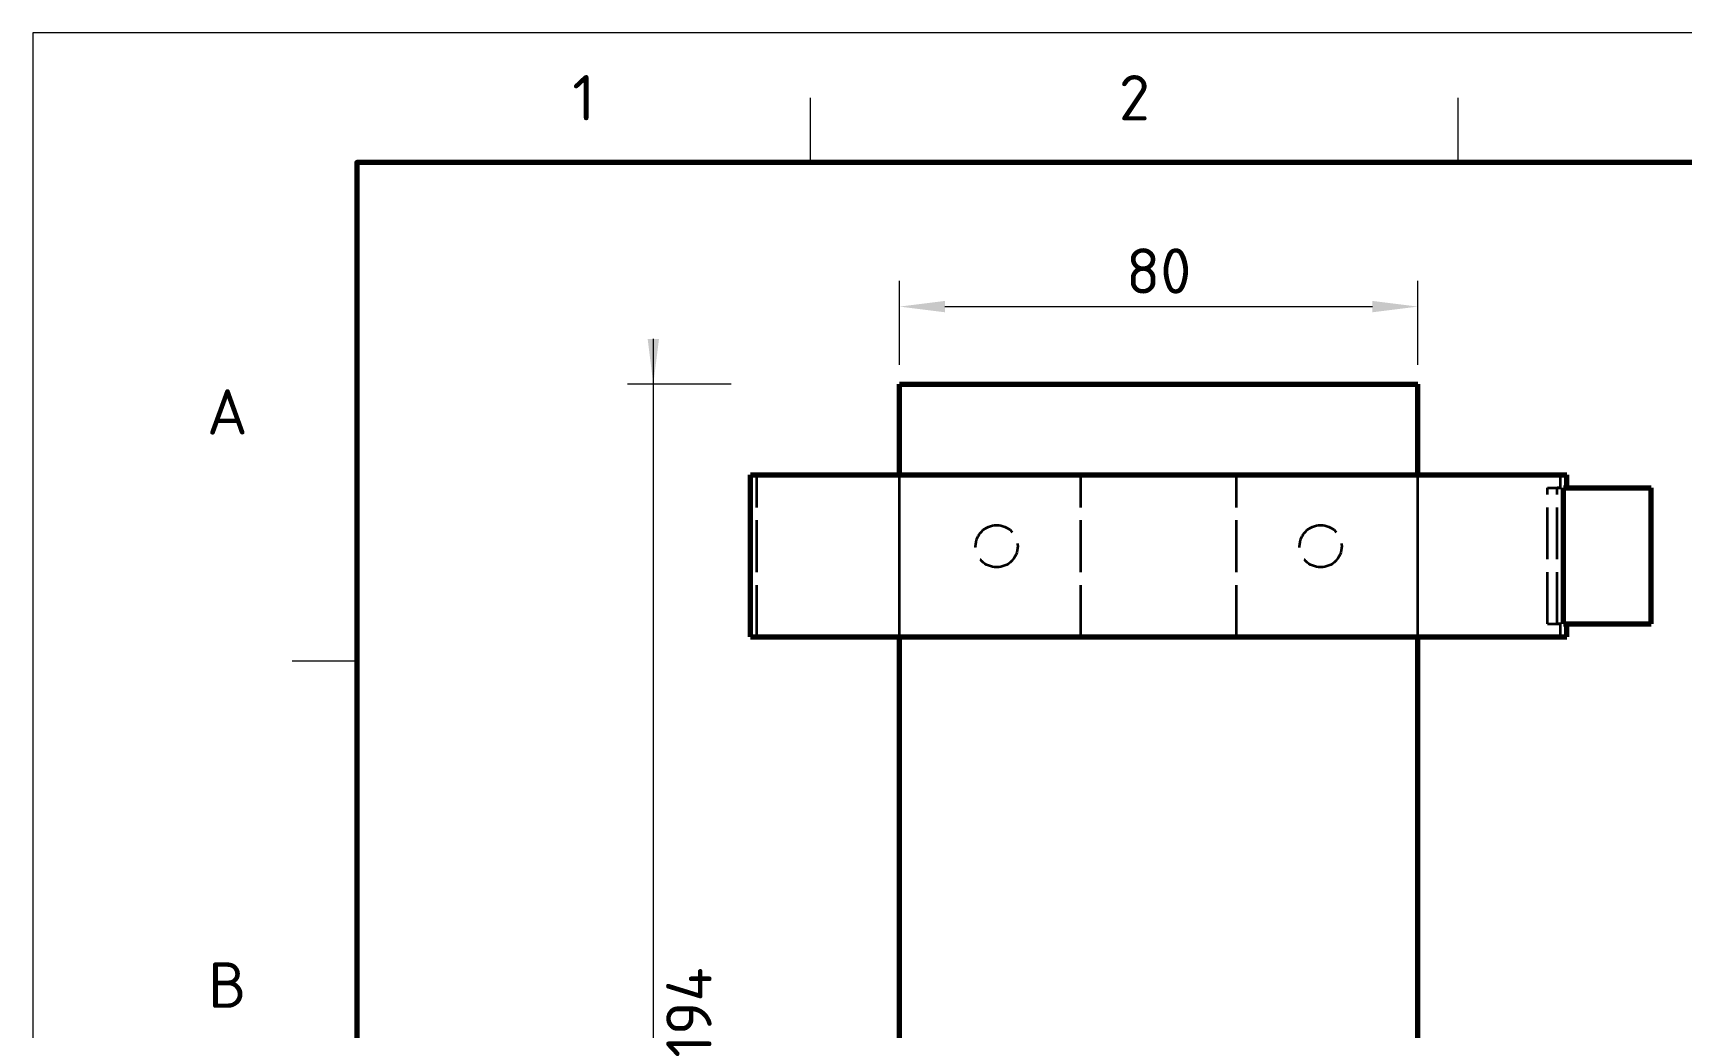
# Model space of a CAD drawing. Header units: millimetres. Extents: x 0 to 420, y 0 to 297.
# Drawn here: x 0 to 127.2, y 220.3 to 297 of the extents above; entities that cross this region are included whole.
import ezdxf
from ezdxf.enums import TextEntityAlignment as Align

# ---------------------------------------------------------------- set-up
doc = ezdxf.new("R2010")
doc.units = ezdxf.units.MM
doc.linetypes.add('IRAM-E-TRAZOS', pattern=[5, 4, -1])
for name, color, linetype, lineweight in [('01-VISIBLE', 7, 'CONTINUOUS', 70), ('02-OCULTA', 4, 'IRAM-E-TRAZOS', 35), ('04-COTA', 3, 'CONTINUOUS', 18), ('06-TEXTO', 7, 'CONTINUOUS', 25), ('07-RECUADRO', 7, 'CONTINUOUS', 70), ('08-FINA', 5, 'CONTINUOUS', 18)]:
    doc.layers.add(name, color=color, linetype=linetype, lineweight=lineweight)
doc.styles.add('ISO3098', font='isocpeur.ttf')
doc.dimstyles.new('FLAMA-IRAM', dxfattribs={"dimtxt": 3.5, "dimasz": 3.5, "dimexe": 2, "dimexo": 1.5, "dimgap": 1, "dimtad": 1, "dimdec": 1, "dimtxsty": 'ISO3098', "dimblk": 'IRAM_FLECHA', "dimblk1": 'IRAM_FLECHA', "dimblk2": 'IRAM_FLECHA', "dimcen": 2.5, "dimclrd": 256, "dimclre": 256, "dimclrt": 256, "dimazin": 3, "dimtfac": 1, "dimtmove": 0, "dimatfit": 3, "dimlwd": 18, "dimlwe": 18})

# ---------------------------------------------------------------- blocks, each defined once
blk = doc.blocks.new('IRAM_FLECHA')
blk.add_solid([(0, 0), (-1, 0.125), (-1, -0.125)])

msp = doc.modelspace()

# ---------------------------------------------------------------- linework, layer by layer
at = {"layer": '01-VISIBLE'}
for p, q in [((66.875, 262.875), (66.875, 269.875)), ((66.875, 269.875), (106.875, 269.875)), ((106.875, 262.875), (106.875, 269.875)), ((55.375, 250.375), (55.375, 262.875)), ((118.375, 261.875), (118.375, 262.875)), ((118.12, 251.375), (118.12, 261.875)), ((118.12, 261.875), (124.875, 261.875)), ((124.875, 251.375), (124.875, 261.875)), ((118.12, 251.375), (124.875, 251.375)), ((118.375, 250.375), (118.375, 251.375)), ((66.875, 209.375), (66.875, 250.375)), ((106.875, 209.375), (106.875, 250.375))]:
    msp.add_line(p, q, dxfattribs=at)
for points in [[(55.375, 262.875), (55.575, 262.875), (55.775, 262.875), (55.975, 262.875), (56.175, 262.875), (56.375, 262.875), (56.575, 262.875), (56.775, 262.875), (56.975, 262.875), (57.175, 262.875), (57.375, 262.875), (57.575, 262.875), (57.775, 262.875), (57.975, 262.875), (58.175, 262.875), (58.375, 262.875), (58.575, 262.875), (58.775, 262.875), (58.975, 262.875), (59.175, 262.875), (59.375, 262.875), (59.575, 262.875), (59.775, 262.875), (59.975, 262.875), (60.175, 262.875), (60.375, 262.875), (60.575, 262.875), (60.775, 262.875), (60.975, 262.875), (61.175, 262.875), (61.375, 262.875), (61.575, 262.875), (61.775, 262.875), (61.975, 262.875), (62.175, 262.875), (62.375, 262.875), (62.575, 262.875), (62.775, 262.875), (62.975, 262.875), (63.175, 262.875), (63.375, 262.875), (63.575, 262.875), (63.775, 262.875), (63.975, 262.875), (64.175, 262.875), (64.375, 262.875), (64.575, 262.875), (64.775, 262.875), (64.975, 262.875), (65.175, 262.875), (65.375, 262.875), (65.575, 262.875), (65.775, 262.875), (65.975, 262.875), (66.175, 262.875), (66.375, 262.875), (66.575, 262.875), (66.775, 262.875), (66.975, 262.875), (67.175, 262.875), (67.375, 262.875), (67.575, 262.875), (67.775, 262.875), (67.975, 262.875), (68.175, 262.875), (68.375, 262.875), (68.575, 262.875), (68.775, 262.875), (68.975, 262.875), (69.175, 262.875), (69.375, 262.875), (69.575, 262.875), (69.775, 262.875), (69.975, 262.875), (70.175, 262.875), (70.375, 262.875), (70.575, 262.875), (70.775, 262.875), (70.975, 262.875), (71.175, 262.875), (71.375, 262.875), (71.575, 262.875), (71.775, 262.875), (71.975, 262.875), (72.175, 262.875), (72.375, 262.875), (72.575, 262.875), (72.775, 262.875), (72.975, 262.875), (73.175, 262.875), (73.375, 262.875), (73.575, 262.875), (73.775, 262.875), (73.975, 262.875), (74.175, 262.875), (74.375, 262.875), (74.575, 262.875), (74.775, 262.875), (74.975, 262.875), (75.175, 262.875), (75.375, 262.875), (75.575, 262.875), (75.775, 262.875), (75.975, 262.875), (76.175, 262.875), (76.375, 262.875), (76.575, 262.875), (76.775, 262.875), (76.975, 262.875), (77.175, 262.875), (77.375, 262.875), (77.575, 262.875), (77.775, 262.875), (77.975, 262.875), (78.175, 262.875), (78.375, 262.875), (78.575, 262.875), (78.775, 262.875), (78.975, 262.875), (79.175, 262.875), (79.375, 262.875), (79.575, 262.875), (79.775, 262.875), (79.975, 262.875), (80.175, 262.875), (80.375, 262.875), (80.575, 262.875), (80.775, 262.875), (80.975, 262.875), (81.175, 262.875), (81.375, 262.875), (81.575, 262.875), (81.775, 262.875), (81.975, 262.875), (82.175, 262.875), (82.375, 262.875), (82.575, 262.875), (82.775, 262.875), (82.975, 262.875), (83.175, 262.875), (83.375, 262.875), (83.575, 262.875), (83.775, 262.875), (83.975, 262.875), (84.175, 262.875), (84.375, 262.875), (84.575, 262.875), (84.775, 262.875), (84.975, 262.875), (85.175, 262.875), (85.375, 262.875), (85.575, 262.875), (85.775, 262.875), (85.975, 262.875), (86.175, 262.875), (86.375, 262.875), (86.575, 262.875), (86.775, 262.875), (86.975, 262.875), (87.175, 262.875), (87.375, 262.875), (87.575, 262.875), (87.775, 262.875), (87.975, 262.875), (88.175, 262.875), (88.375, 262.875), (88.575, 262.875), (88.775, 262.875), (88.975, 262.875), (89.175, 262.875), (89.375, 262.875), (89.575, 262.875), (89.775, 262.875), (89.975, 262.875), (90.175, 262.875), (90.375, 262.875), (90.575, 262.875), (90.775, 262.875), (90.975, 262.875), (91.175, 262.875), (91.375, 262.875), (91.575, 262.875), (91.775, 262.875), (91.975, 262.875), (92.175, 262.875), (92.375, 262.875), (92.575, 262.875), (92.775, 262.875), (92.975, 262.875), (93.175, 262.875), (93.375, 262.875), (93.575, 262.875), (93.775, 262.875), (93.975, 262.875), (94.175, 262.875), (94.375, 262.875), (94.575, 262.875), (94.775, 262.875), (94.975, 262.875), (95.175, 262.875), (95.375, 262.875), (95.575, 262.875), (95.775, 262.875), (95.975, 262.875), (96.175, 262.875), (96.375, 262.875), (96.575, 262.875), (96.775, 262.875), (96.975, 262.875), (97.175, 262.875), (97.375, 262.875), (97.575, 262.875), (97.775, 262.875), (97.975, 262.875), (98.175, 262.875), (98.375, 262.875), (98.575, 262.875), (98.775, 262.875), (98.975, 262.875), (99.175, 262.875), (99.375, 262.875), (99.575, 262.875), (99.775, 262.875), (99.975, 262.875), (100.175, 262.875), (100.375, 262.875), (100.575, 262.875), (100.775, 262.875), (100.975, 262.875), (101.175, 262.875), (101.375, 262.875), (101.575, 262.875), (101.775, 262.875), (101.975, 262.875), (102.175, 262.875), (102.375, 262.875), (102.575, 262.875), (102.775, 262.875), (102.975, 262.875), (103.175, 262.875), (103.375, 262.875), (103.575, 262.875), (103.775, 262.875), (103.975, 262.875), (104.175, 262.875), (104.375, 262.875), (104.575, 262.875), (104.775, 262.875), (104.975, 262.875), (105.175, 262.875), (105.375, 262.875), (105.575, 262.875), (105.775, 262.875), (105.975, 262.875), (106.175, 262.875), (106.375, 262.875), (106.575, 262.875), (106.775, 262.875), (106.975, 262.875), (107.175, 262.875), (107.375, 262.875), (107.575, 262.875), (107.775, 262.875), (107.975, 262.875), (108.175, 262.875), (108.375, 262.875), (108.575, 262.875), (108.775, 262.875), (108.975, 262.875), (109.175, 262.875), (109.375, 262.875), (109.575, 262.875), (109.775, 262.875), (109.975, 262.875), (110.175, 262.875), (110.375, 262.875), (110.575, 262.875), (110.775, 262.875), (110.975, 262.875), (111.175, 262.875), (111.375, 262.875), (111.575, 262.875), (111.775, 262.875), (111.975, 262.875), (112.175, 262.875), (112.375, 262.875), (112.575, 262.875), (112.775, 262.875), (112.975, 262.875), (113.175, 262.875), (113.375, 262.875), (113.575, 262.875), (113.775, 262.875), (113.975, 262.875), (114.175, 262.875), (114.375, 262.875), (114.575, 262.875), (114.775, 262.875), (114.975, 262.875), (115.175, 262.875), (115.375, 262.875), (115.575, 262.875), (115.775, 262.875), (115.975, 262.875), (116.175, 262.875), (116.375, 262.875), (116.575, 262.875), (116.775, 262.875), (116.975, 262.875), (117.175, 262.875), (117.375, 262.875), (117.575, 262.875), (117.775, 262.875), (117.975, 262.875), (118.175, 262.875), (118.375, 262.875)], [(55.375, 250.375), (55.575, 250.375), (55.775, 250.375), (55.975, 250.375), (56.175, 250.375), (56.375, 250.375), (56.575, 250.375), (56.775, 250.375), (56.975, 250.375), (57.175, 250.375), (57.375, 250.375), (57.575, 250.375), (57.775, 250.375), (57.975, 250.375), (58.175, 250.375), (58.375, 250.375), (58.575, 250.375), (58.775, 250.375), (58.975, 250.375), (59.175, 250.375), (59.375, 250.375), (59.575, 250.375), (59.775, 250.375), (59.975, 250.375), (60.175, 250.375), (60.375, 250.375), (60.575, 250.375), (60.775, 250.375), (60.975, 250.375), (61.175, 250.375), (61.375, 250.375), (61.575, 250.375), (61.775, 250.375), (61.975, 250.375), (62.175, 250.375), (62.375, 250.375), (62.575, 250.375), (62.775, 250.375), (62.975, 250.375), (63.175, 250.375), (63.375, 250.375), (63.575, 250.375), (63.775, 250.375), (63.975, 250.375), (64.175, 250.375), (64.375, 250.375), (64.575, 250.375), (64.775, 250.375), (64.975, 250.375), (65.175, 250.375), (65.375, 250.375), (65.575, 250.375), (65.775, 250.375), (65.975, 250.375), (66.175, 250.375), (66.375, 250.375), (66.575, 250.375), (66.775, 250.375), (66.975, 250.375), (67.175, 250.375), (67.375, 250.375), (67.575, 250.375), (67.775, 250.375), (67.975, 250.375), (68.175, 250.375), (68.375, 250.375), (68.575, 250.375), (68.775, 250.375), (68.975, 250.375), (69.175, 250.375), (69.375, 250.375), (69.575, 250.375), (69.775, 250.375), (69.975, 250.375), (70.175, 250.375), (70.375, 250.375), (70.575, 250.375), (70.775, 250.375), (70.975, 250.375), (71.175, 250.375), (71.375, 250.375), (71.575, 250.375), (71.775, 250.375), (71.975, 250.375), (72.175, 250.375), (72.375, 250.375), (72.575, 250.375), (72.775, 250.375), (72.975, 250.375), (73.175, 250.375), (73.375, 250.375), (73.575, 250.375), (73.775, 250.375), (73.975, 250.375), (74.175, 250.375), (74.375, 250.375), (74.575, 250.375), (74.775, 250.375), (74.975, 250.375), (75.175, 250.375), (75.375, 250.375), (75.575, 250.375), (75.775, 250.375), (75.975, 250.375), (76.175, 250.375), (76.375, 250.375), (76.575, 250.375), (76.775, 250.375), (76.975, 250.375), (77.175, 250.375), (77.375, 250.375), (77.575, 250.375), (77.775, 250.375), (77.975, 250.375), (78.175, 250.375), (78.375, 250.375), (78.575, 250.375), (78.775, 250.375), (78.975, 250.375), (79.175, 250.375), (79.375, 250.375), (79.575, 250.375), (79.775, 250.375), (79.975, 250.375), (80.175, 250.375), (80.375, 250.375), (80.575, 250.375), (80.775, 250.375), (80.975, 250.375), (81.175, 250.375), (81.375, 250.375), (81.575, 250.375), (81.775, 250.375), (81.975, 250.375), (82.175, 250.375), (82.375, 250.375), (82.575, 250.375), (82.775, 250.375), (82.975, 250.375), (83.175, 250.375), (83.375, 250.375), (83.575, 250.375), (83.775, 250.375), (83.975, 250.375), (84.175, 250.375), (84.375, 250.375), (84.575, 250.375), (84.775, 250.375), (84.975, 250.375), (85.175, 250.375), (85.375, 250.375), (85.575, 250.375), (85.775, 250.375), (85.975, 250.375), (86.175, 250.375), (86.375, 250.375), (86.575, 250.375), (86.775, 250.375), (86.975, 250.375), (87.175, 250.375), (87.375, 250.375), (87.575, 250.375), (87.775, 250.375), (87.975, 250.375), (88.175, 250.375), (88.375, 250.375), (88.575, 250.375), (88.775, 250.375), (88.975, 250.375), (89.175, 250.375), (89.375, 250.375), (89.575, 250.375), (89.775, 250.375), (89.975, 250.375), (90.175, 250.375), (90.375, 250.375), (90.575, 250.375), (90.775, 250.375), (90.975, 250.375), (91.175, 250.375), (91.375, 250.375), (91.575, 250.375), (91.775, 250.375), (91.975, 250.375), (92.175, 250.375), (92.375, 250.375), (92.575, 250.375), (92.775, 250.375), (92.975, 250.375), (93.175, 250.375), (93.375, 250.375), (93.575, 250.375), (93.775, 250.375), (93.975, 250.375), (94.175, 250.375), (94.375, 250.375), (94.575, 250.375), (94.775, 250.375), (94.975, 250.375), (95.175, 250.375), (95.375, 250.375), (95.575, 250.375), (95.775, 250.375), (95.975, 250.375), (96.175, 250.375), (96.375, 250.375), (96.575, 250.375), (96.775, 250.375), (96.975, 250.375), (97.175, 250.375), (97.375, 250.375), (97.575, 250.375), (97.775, 250.375), (97.975, 250.375), (98.175, 250.375), (98.375, 250.375), (98.575, 250.375), (98.775, 250.375), (98.975, 250.375), (99.175, 250.375), (99.375, 250.375), (99.575, 250.375), (99.775, 250.375), (99.975, 250.375), (100.175, 250.375), (100.375, 250.375), (100.575, 250.375), (100.775, 250.375), (100.975, 250.375), (101.175, 250.375), (101.375, 250.375), (101.575, 250.375), (101.775, 250.375), (101.975, 250.375), (102.175, 250.375), (102.375, 250.375), (102.575, 250.375), (102.775, 250.375), (102.975, 250.375), (103.175, 250.375), (103.375, 250.375), (103.575, 250.375), (103.775, 250.375), (103.975, 250.375), (104.175, 250.375), (104.375, 250.375), (104.575, 250.375), (104.775, 250.375), (104.975, 250.375), (105.175, 250.375), (105.375, 250.375), (105.575, 250.375), (105.775, 250.375), (105.975, 250.375), (106.175, 250.375), (106.375, 250.375), (106.575, 250.375), (106.775, 250.375), (106.975, 250.375), (107.175, 250.375), (107.375, 250.375), (107.575, 250.375), (107.775, 250.375), (107.975, 250.375), (108.175, 250.375), (108.375, 250.375), (108.575, 250.375), (108.775, 250.375), (108.975, 250.375), (109.175, 250.375), (109.375, 250.375), (109.575, 250.375), (109.775, 250.375), (109.975, 250.375), (110.175, 250.375), (110.375, 250.375), (110.575, 250.375), (110.775, 250.375), (110.975, 250.375), (111.175, 250.375), (111.375, 250.375), (111.575, 250.375), (111.775, 250.375), (111.975, 250.375), (112.175, 250.375), (112.375, 250.375), (112.575, 250.375), (112.775, 250.375), (112.975, 250.375), (113.175, 250.375), (113.375, 250.375), (113.575, 250.375), (113.775, 250.375), (113.975, 250.375), (114.175, 250.375), (114.375, 250.375), (114.575, 250.375), (114.775, 250.375), (114.975, 250.375), (115.175, 250.375), (115.375, 250.375), (115.575, 250.375), (115.775, 250.375), (115.975, 250.375), (116.175, 250.375), (116.375, 250.375), (116.575, 250.375), (116.775, 250.375), (116.975, 250.375), (117.175, 250.375), (117.375, 250.375), (117.575, 250.375), (117.775, 250.375), (117.975, 250.375), (118.175, 250.375), (118.375, 250.375)]]:
    msp.add_lwpolyline(points, dxfattribs=at)
at = {"layer": '02-OCULTA'}
for p, q in [((66.875, 172.875), (66.875, 269.875)), ((66.875, 269.875), (106.875, 269.875)), ((106.875, 172.875), (106.875, 269.875)), ((55.875, 250.375), (55.875, 262.875)), ((66.875, 250.375), (66.875, 262.875)), ((80.875, 262.875), (92.875, 262.875)), ((80.875, 250.375), (80.875, 262.875)), ((80.875, 250.375), (80.875, 262.875)), ((80.875, 262.875), (92.875, 262.875)), ((92.875, 250.375), (92.875, 262.875)), ((92.875, 250.375), (92.875, 262.875)), ((106.875, 250.375), (106.875, 262.875)), ((117.875, 261.875), (117.875, 262.875)), ((116.875, 261.875), (117.616, 261.875)), ((116.875, 251.375), (116.875, 261.875)), ((116.875, 251.375), (116.875, 261.875)), ((116.875, 261.875), (117.616, 261.875)), ((117.616, 251.375), (117.616, 261.875)), ((117.616, 251.375), (117.616, 261.875)), ((118.12, 251.375), (118.12, 261.875)), ((118.12, 261.875), (124.875, 261.875)), ((124.875, 251.375), (124.875, 261.875)), ((116.875, 251.375), (117.616, 251.375)), ((116.875, 251.375), (117.616, 251.375)), ((117.875, 250.375), (117.875, 251.375)), ((118.12, 251.375), (124.875, 251.375)), ((80.875, 250.375), (92.875, 250.375)), ((80.875, 250.375), (92.875, 250.375))]:
    msp.add_line(p, q, dxfattribs=at)
for points in [[(118.375, 262.875), (118.175, 262.875), (117.975, 262.875), (117.775, 262.875), (117.575, 262.875), (117.375, 262.875), (117.175, 262.875), (116.975, 262.875), (116.775, 262.875), (116.575, 262.875), (116.375, 262.875), (116.175, 262.875), (115.975, 262.875), (115.775, 262.875), (115.575, 262.875), (115.375, 262.875), (115.175, 262.875), (114.975, 262.875), (114.775, 262.875), (114.575, 262.875), (114.375, 262.875), (114.175, 262.875), (113.975, 262.875), (113.775, 262.875), (113.575, 262.875), (113.375, 262.875), (113.175, 262.875), (112.975, 262.875), (112.775, 262.875), (112.575, 262.875), (112.375, 262.875), (112.175, 262.875), (111.975, 262.875), (111.775, 262.875), (111.575, 262.875), (111.375, 262.875), (111.175, 262.875), (110.975, 262.875), (110.775, 262.875), (110.575, 262.875), (110.375, 262.875), (110.175, 262.875), (109.975, 262.875), (109.775, 262.875), (109.575, 262.875), (109.375, 262.875), (109.175, 262.875), (108.975, 262.875), (108.775, 262.875), (108.575, 262.875), (108.375, 262.875), (108.175, 262.875), (107.975, 262.875), (107.775, 262.875), (107.575, 262.875), (107.375, 262.875), (107.175, 262.875), (106.975, 262.875), (106.775, 262.875), (106.575, 262.875), (106.375, 262.875), (106.175, 262.875), (105.975, 262.875), (105.775, 262.875), (105.575, 262.875), (105.375, 262.875), (105.175, 262.875), (104.975, 262.875), (104.775, 262.875), (104.575, 262.875), (104.375, 262.875), (104.175, 262.875), (103.975, 262.875), (103.775, 262.875), (103.575, 262.875), (103.375, 262.875), (103.175, 262.875), (102.975, 262.875), (102.775, 262.875), (102.575, 262.875), (102.375, 262.875), (102.175, 262.875), (101.975, 262.875), (101.775, 262.875), (101.575, 262.875), (101.375, 262.875), (101.175, 262.875), (100.975, 262.875), (100.775, 262.875), (100.575, 262.875), (100.375, 262.875), (100.175, 262.875), (99.975, 262.875), (99.775, 262.875), (99.575, 262.875), (99.375, 262.875), (99.175, 262.875), (98.975, 262.875), (98.775, 262.875), (98.575, 262.875), (98.375, 262.875), (98.175, 262.875), (97.975, 262.875), (97.775, 262.875), (97.575, 262.875), (97.375, 262.875), (97.175, 262.875), (96.975, 262.875), (96.775, 262.875), (96.575, 262.875), (96.375, 262.875), (96.175, 262.875), (95.975, 262.875), (95.775, 262.875), (95.575, 262.875), (95.375, 262.875), (95.175, 262.875), (94.975, 262.875), (94.775, 262.875), (94.575, 262.875), (94.375, 262.875), (94.175, 262.875), (93.975, 262.875), (93.775, 262.875), (93.575, 262.875), (93.375, 262.875), (93.175, 262.875), (92.975, 262.875), (92.775, 262.875), (92.575, 262.875), (92.375, 262.875), (92.175, 262.875), (91.975, 262.875), (91.775, 262.875), (91.575, 262.875), (91.375, 262.875), (91.175, 262.875), (90.975, 262.875), (90.775, 262.875), (90.575, 262.875), (90.375, 262.875), (90.175, 262.875), (89.975, 262.875), (89.775, 262.875), (89.575, 262.875), (89.375, 262.875), (89.175, 262.875), (88.975, 262.875), (88.775, 262.875), (88.575, 262.875), (88.375, 262.875), (88.175, 262.875), (87.975, 262.875), (87.775, 262.875), (87.575, 262.875), (87.375, 262.875), (87.175, 262.875), (86.975, 262.875), (86.775, 262.875), (86.575, 262.875), (86.375, 262.875), (86.175, 262.875), (85.975, 262.875), (85.775, 262.875), (85.575, 262.875), (85.375, 262.875), (85.175, 262.875), (84.975, 262.875), (84.775, 262.875), (84.575, 262.875), (84.375, 262.875), (84.175, 262.875), (83.975, 262.875), (83.775, 262.875), (83.575, 262.875), (83.375, 262.875), (83.175, 262.875), (82.975, 262.875), (82.775, 262.875), (82.575, 262.875), (82.375, 262.875), (82.175, 262.875), (81.975, 262.875), (81.775, 262.875), (81.575, 262.875), (81.375, 262.875), (81.175, 262.875), (80.975, 262.875), (80.775, 262.875), (80.575, 262.875), (80.375, 262.875), (80.175, 262.875), (79.975, 262.875), (79.775, 262.875), (79.575, 262.875), (79.375, 262.875), (79.175, 262.875), (78.975, 262.875), (78.775, 262.875), (78.575, 262.875), (78.375, 262.875), (78.175, 262.875), (77.975, 262.875), (77.775, 262.875), (77.575, 262.875), (77.375, 262.875), (77.175, 262.875), (76.975, 262.875), (76.775, 262.875), (76.575, 262.875), (76.375, 262.875), (76.175, 262.875), (75.975, 262.875), (75.775, 262.875), (75.575, 262.875), (75.375, 262.875), (75.175, 262.875), (74.975, 262.875), (74.775, 262.875), (74.575, 262.875), (74.375, 262.875), (74.175, 262.875), (73.975, 262.875), (73.775, 262.875), (73.575, 262.875), (73.375, 262.875), (73.175, 262.875), (72.975, 262.875), (72.775, 262.875), (72.575, 262.875), (72.375, 262.875), (72.175, 262.875), (71.975, 262.875), (71.775, 262.875), (71.575, 262.875), (71.375, 262.875), (71.175, 262.875), (70.975, 262.875), (70.775, 262.875), (70.575, 262.875), (70.375, 262.875), (70.175, 262.875), (69.975, 262.875), (69.775, 262.875), (69.575, 262.875), (69.375, 262.875), (69.175, 262.875), (68.975, 262.875), (68.775, 262.875), (68.575, 262.875), (68.375, 262.875), (68.175, 262.875), (67.975, 262.875), (67.775, 262.875), (67.575, 262.875), (67.375, 262.875), (67.175, 262.875), (66.975, 262.875), (66.775, 262.875), (66.575, 262.875), (66.375, 262.875), (66.175, 262.875), (65.975, 262.875), (65.775, 262.875), (65.575, 262.875), (65.375, 262.875), (65.175, 262.875), (64.975, 262.875), (64.775, 262.875), (64.575, 262.875), (64.375, 262.875), (64.175, 262.875), (63.975, 262.875), (63.775, 262.875), (63.575, 262.875), (63.375, 262.875), (63.175, 262.875), (62.975, 262.875), (62.775, 262.875), (62.575, 262.875), (62.375, 262.875), (62.175, 262.875), (61.975, 262.875), (61.775, 262.875), (61.575, 262.875), (61.375, 262.875), (61.175, 262.875), (60.975, 262.875), (60.775, 262.875), (60.575, 262.875), (60.375, 262.875), (60.175, 262.875), (59.975, 262.875), (59.775, 262.875), (59.575, 262.875), (59.375, 262.875), (59.175, 262.875), (58.975, 262.875), (58.775, 262.875), (58.575, 262.875), (58.375, 262.875), (58.175, 262.875), (57.975, 262.875), (57.775, 262.875), (57.575, 262.875), (57.375, 262.875), (57.175, 262.875), (56.975, 262.875), (56.775, 262.875), (56.575, 262.875), (56.375, 262.875), (56.175, 262.875), (55.975, 262.875), (55.775, 262.875), (55.575, 262.875), (55.375, 262.875)], [(117.875, 262.875), (117.675, 262.875), (117.475, 262.875), (117.275, 262.875), (117.075, 262.875), (116.875, 262.875), (116.675, 262.875), (116.475, 262.875), (116.275, 262.875), (116.075, 262.875), (115.875, 262.875), (115.675, 262.875), (115.475, 262.875), (115.275, 262.875), (115.075, 262.875), (114.875, 262.875), (114.675, 262.875), (114.475, 262.875), (114.275, 262.875), (114.075, 262.875), (113.875, 262.875), (113.675, 262.875), (113.475, 262.875), (113.275, 262.875), (113.075, 262.875), (112.875, 262.875), (112.675, 262.875), (112.475, 262.875), (112.275, 262.875), (112.075, 262.875), (111.875, 262.875), (111.675, 262.875), (111.475, 262.875), (111.275, 262.875), (111.075, 262.875), (110.875, 262.875), (110.675, 262.875), (110.475, 262.875), (110.275, 262.875), (110.075, 262.875), (109.875, 262.875), (109.675, 262.875), (109.475, 262.875), (109.275, 262.875), (109.075, 262.875), (108.875, 262.875), (108.675, 262.875), (108.475, 262.875), (108.275, 262.875), (108.075, 262.875), (107.875, 262.875), (107.675, 262.875), (107.475, 262.875), (107.275, 262.875), (107.075, 262.875), (106.875, 262.875), (106.675, 262.875), (106.475, 262.875), (106.275, 262.875), (106.075, 262.875), (105.875, 262.875), (105.675, 262.875), (105.475, 262.875), (105.275, 262.875), (105.075, 262.875), (104.875, 262.875), (104.675, 262.875), (104.475, 262.875), (104.275, 262.875), (104.075, 262.875), (103.875, 262.875), (103.675, 262.875), (103.475, 262.875), (103.275, 262.875), (103.075, 262.875), (102.875, 262.875), (102.675, 262.875), (102.475, 262.875), (102.275, 262.875), (102.075, 262.875), (101.875, 262.875), (101.675, 262.875), (101.475, 262.875), (101.275, 262.875), (101.075, 262.875), (100.875, 262.875), (100.675, 262.875), (100.475, 262.875), (100.275, 262.875), (100.075, 262.875), (99.875, 262.875), (99.675, 262.875), (99.475, 262.875), (99.275, 262.875), (99.075, 262.875), (98.875, 262.875), (98.675, 262.875), (98.475, 262.875), (98.275, 262.875), (98.075, 262.875), (97.875, 262.875), (97.675, 262.875), (97.475, 262.875), (97.275, 262.875), (97.075, 262.875), (96.875, 262.875), (96.675, 262.875), (96.475, 262.875), (96.275, 262.875), (96.075, 262.875), (95.875, 262.875), (95.675, 262.875), (95.475, 262.875), (95.275, 262.875), (95.075, 262.875), (94.875, 262.875), (94.675, 262.875), (94.475, 262.875), (94.275, 262.875), (94.075, 262.875), (93.875, 262.875), (93.675, 262.875), (93.475, 262.875), (93.275, 262.875), (93.075, 262.875), (92.875, 262.875), (92.675, 262.875), (92.475, 262.875), (92.275, 262.875), (92.075, 262.875), (91.875, 262.875), (91.675, 262.875), (91.475, 262.875), (91.275, 262.875), (91.075, 262.875), (90.875, 262.875), (90.675, 262.875), (90.475, 262.875), (90.275, 262.875), (90.075, 262.875), (89.875, 262.875), (89.675, 262.875), (89.475, 262.875), (89.275, 262.875), (89.075, 262.875), (88.875, 262.875), (88.675, 262.875), (88.475, 262.875), (88.275, 262.875), (88.075, 262.875), (87.875, 262.875), (87.675, 262.875), (87.475, 262.875), (87.275, 262.875), (87.075, 262.875), (86.875, 262.875), (86.675, 262.875), (86.475, 262.875), (86.275, 262.875), (86.075, 262.875), (85.875, 262.875), (85.675, 262.875), (85.475, 262.875), (85.275, 262.875), (85.075, 262.875), (84.875, 262.875), (84.675, 262.875), (84.475, 262.875), (84.275, 262.875), (84.075, 262.875), (83.875, 262.875), (83.675, 262.875), (83.475, 262.875), (83.275, 262.875), (83.075, 262.875), (82.875, 262.875), (82.675, 262.875), (82.475, 262.875), (82.275, 262.875), (82.075, 262.875), (81.875, 262.875), (81.675, 262.875), (81.475, 262.875), (81.275, 262.875), (81.075, 262.875), (80.875, 262.875), (80.675, 262.875), (80.475, 262.875), (80.275, 262.875), (80.075, 262.875), (79.875, 262.875), (79.675, 262.875), (79.475, 262.875), (79.275, 262.875), (79.075, 262.875), (78.875, 262.875), (78.675, 262.875), (78.475, 262.875), (78.275, 262.875), (78.075, 262.875), (77.875, 262.875), (77.675, 262.875), (77.475, 262.875), (77.275, 262.875), (77.075, 262.875), (76.875, 262.875), (76.675, 262.875), (76.475, 262.875), (76.275, 262.875), (76.075, 262.875), (75.875, 262.875), (75.675, 262.875), (75.475, 262.875), (75.275, 262.875), (75.075, 262.875), (74.875, 262.875), (74.675, 262.875), (74.475, 262.875), (74.275, 262.875), (74.075, 262.875), (73.875, 262.875), (73.675, 262.875), (73.475, 262.875), (73.275, 262.875), (73.075, 262.875), (72.875, 262.875), (72.675, 262.875), (72.475, 262.875), (72.275, 262.875), (72.075, 262.875), (71.875, 262.875), (71.675, 262.875), (71.475, 262.875), (71.275, 262.875), (71.075, 262.875), (70.875, 262.875), (70.675, 262.875), (70.475, 262.875), (70.275, 262.875), (70.075, 262.875), (69.875, 262.875), (69.675, 262.875), (69.475, 262.875), (69.275, 262.875), (69.075, 262.875), (68.875, 262.875), (68.675, 262.875), (68.475, 262.875), (68.275, 262.875), (68.075, 262.875), (67.875, 262.875), (67.675, 262.875), (67.475, 262.875), (67.275, 262.875), (67.075, 262.875), (66.875, 262.875), (66.675, 262.875), (66.475, 262.875), (66.275, 262.875), (66.075, 262.875), (65.875, 262.875), (65.675, 262.875), (65.475, 262.875), (65.275, 262.875), (65.075, 262.875), (64.875, 262.875), (64.675, 262.875), (64.475, 262.875), (64.275, 262.875), (64.075, 262.875), (63.875, 262.875), (63.675, 262.875), (63.475, 262.875), (63.275, 262.875), (63.075, 262.875), (62.875, 262.875), (62.675, 262.875), (62.475, 262.875), (62.275, 262.875), (62.075, 262.875), (61.875, 262.875), (61.675, 262.875), (61.475, 262.875), (61.275, 262.875), (61.075, 262.875), (60.875, 262.875), (60.675, 262.875), (60.475, 262.875), (60.275, 262.875), (60.075, 262.875), (59.875, 262.875), (59.675, 262.875), (59.475, 262.875), (59.275, 262.875), (59.075, 262.875), (58.875, 262.875), (58.675, 262.875), (58.475, 262.875), (58.275, 262.875), (58.075, 262.875), (57.875, 262.875), (57.675, 262.875), (57.475, 262.875), (57.275, 262.875), (57.075, 262.875), (56.875, 262.875), (56.675, 262.875), (56.475, 262.875), (56.275, 262.875), (56.075, 262.875), (55.875, 262.875)], [(55.875, 262.875), (56.075, 262.875), (56.275, 262.875), (56.475, 262.875), (56.675, 262.875), (56.875, 262.875), (57.075, 262.875), (57.275, 262.875), (57.475, 262.875), (57.675, 262.875), (57.875, 262.875), (58.075, 262.875), (58.275, 262.875), (58.475, 262.875), (58.675, 262.875), (58.875, 262.875), (59.075, 262.875), (59.275, 262.875), (59.475, 262.875), (59.675, 262.875), (59.875, 262.875), (60.075, 262.875), (60.275, 262.875), (60.475, 262.875), (60.675, 262.875), (60.875, 262.875), (61.075, 262.875), (61.275, 262.875), (61.475, 262.875), (61.675, 262.875), (61.875, 262.875), (62.075, 262.875), (62.275, 262.875), (62.475, 262.875), (62.675, 262.875), (62.875, 262.875), (63.075, 262.875), (63.275, 262.875), (63.475, 262.875), (63.675, 262.875), (63.875, 262.875), (64.075, 262.875), (64.275, 262.875), (64.475, 262.875), (64.675, 262.875), (64.875, 262.875), (65.075, 262.875), (65.275, 262.875), (65.475, 262.875), (65.675, 262.875), (65.875, 262.875), (66.075, 262.875), (66.275, 262.875), (66.475, 262.875), (66.675, 262.875), (66.875, 262.875), (67.075, 262.875), (67.275, 262.875), (67.475, 262.875), (67.675, 262.875), (67.875, 262.875), (68.075, 262.875), (68.275, 262.875), (68.475, 262.875), (68.675, 262.875), (68.875, 262.875), (69.075, 262.875), (69.275, 262.875), (69.475, 262.875), (69.675, 262.875), (69.875, 262.875), (70.075, 262.875), (70.275, 262.875), (70.475, 262.875), (70.675, 262.875), (70.875, 262.875), (71.075, 262.875), (71.275, 262.875), (71.475, 262.875), (71.675, 262.875), (71.875, 262.875), (72.075, 262.875), (72.275, 262.875), (72.475, 262.875), (72.675, 262.875), (72.875, 262.875), (73.075, 262.875), (73.275, 262.875), (73.475, 262.875), (73.675, 262.875), (73.875, 262.875), (74.075, 262.875), (74.275, 262.875), (74.475, 262.875), (74.675, 262.875), (74.875, 262.875), (75.075, 262.875), (75.275, 262.875), (75.475, 262.875), (75.675, 262.875), (75.875, 262.875), (76.075, 262.875), (76.275, 262.875), (76.475, 262.875), (76.675, 262.875), (76.875, 262.875), (77.075, 262.875), (77.275, 262.875), (77.475, 262.875), (77.675, 262.875), (77.875, 262.875), (78.075, 262.875), (78.275, 262.875), (78.475, 262.875), (78.675, 262.875), (78.875, 262.875), (79.075, 262.875), (79.275, 262.875), (79.475, 262.875), (79.675, 262.875), (79.875, 262.875), (80.075, 262.875), (80.275, 262.875), (80.475, 262.875), (80.675, 262.875), (80.875, 262.875), (81.075, 262.875), (81.275, 262.875), (81.475, 262.875), (81.675, 262.875), (81.875, 262.875), (82.075, 262.875), (82.275, 262.875), (82.475, 262.875), (82.675, 262.875), (82.875, 262.875), (83.075, 262.875), (83.275, 262.875), (83.475, 262.875), (83.675, 262.875), (83.875, 262.875), (84.075, 262.875), (84.275, 262.875), (84.475, 262.875), (84.675, 262.875), (84.875, 262.875), (85.075, 262.875), (85.275, 262.875), (85.475, 262.875), (85.675, 262.875), (85.875, 262.875), (86.075, 262.875), (86.275, 262.875), (86.475, 262.875), (86.675, 262.875), (86.875, 262.875), (87.075, 262.875), (87.275, 262.875), (87.475, 262.875), (87.675, 262.875), (87.875, 262.875), (88.075, 262.875), (88.275, 262.875), (88.475, 262.875), (88.675, 262.875), (88.875, 262.875), (89.075, 262.875), (89.275, 262.875), (89.475, 262.875), (89.675, 262.875), (89.875, 262.875), (90.075, 262.875), (90.275, 262.875), (90.475, 262.875), (90.675, 262.875), (90.875, 262.875), (91.075, 262.875), (91.275, 262.875), (91.475, 262.875), (91.675, 262.875), (91.875, 262.875), (92.075, 262.875), (92.275, 262.875), (92.475, 262.875), (92.675, 262.875), (92.875, 262.875), (93.075, 262.875), (93.275, 262.875), (93.475, 262.875), (93.675, 262.875), (93.875, 262.875), (94.075, 262.875), (94.275, 262.875), (94.475, 262.875), (94.675, 262.875), (94.875, 262.875), (95.075, 262.875), (95.275, 262.875), (95.475, 262.875), (95.675, 262.875), (95.875, 262.875), (96.075, 262.875), (96.275, 262.875), (96.475, 262.875), (96.675, 262.875), (96.875, 262.875), (97.075, 262.875), (97.275, 262.875), (97.475, 262.875), (97.675, 262.875), (97.875, 262.875), (98.075, 262.875), (98.275, 262.875), (98.475, 262.875), (98.675, 262.875), (98.875, 262.875), (99.075, 262.875), (99.275, 262.875), (99.475, 262.875), (99.675, 262.875), (99.875, 262.875), (100.075, 262.875), (100.275, 262.875), (100.475, 262.875), (100.675, 262.875), (100.875, 262.875), (101.075, 262.875), (101.275, 262.875), (101.475, 262.875), (101.675, 262.875), (101.875, 262.875), (102.075, 262.875), (102.275, 262.875), (102.475, 262.875), (102.675, 262.875), (102.875, 262.875), (103.075, 262.875), (103.275, 262.875), (103.475, 262.875), (103.675, 262.875), (103.875, 262.875), (104.075, 262.875), (104.275, 262.875), (104.475, 262.875), (104.675, 262.875), (104.875, 262.875), (105.075, 262.875), (105.275, 262.875), (105.475, 262.875), (105.675, 262.875), (105.875, 262.875), (106.075, 262.875), (106.275, 262.875), (106.475, 262.875), (106.675, 262.875), (106.875, 262.875), (107.075, 262.875), (107.275, 262.875), (107.475, 262.875), (107.675, 262.875), (107.875, 262.875), (108.075, 262.875), (108.275, 262.875), (108.475, 262.875), (108.675, 262.875), (108.875, 262.875), (109.075, 262.875), (109.275, 262.875), (109.475, 262.875), (109.675, 262.875), (109.875, 262.875), (110.075, 262.875), (110.275, 262.875), (110.475, 262.875), (110.675, 262.875), (110.875, 262.875), (111.075, 262.875), (111.275, 262.875), (111.475, 262.875), (111.675, 262.875), (111.875, 262.875), (112.075, 262.875), (112.275, 262.875), (112.475, 262.875), (112.675, 262.875), (112.875, 262.875), (113.075, 262.875), (113.275, 262.875), (113.475, 262.875), (113.675, 262.875), (113.875, 262.875), (114.075, 262.875), (114.275, 262.875), (114.475, 262.875), (114.675, 262.875), (114.875, 262.875), (115.075, 262.875), (115.275, 262.875), (115.475, 262.875), (115.675, 262.875), (115.875, 262.875), (116.075, 262.875), (116.275, 262.875), (116.475, 262.875), (116.675, 262.875), (116.875, 262.875), (117.075, 262.875), (117.275, 262.875), (117.475, 262.875), (117.675, 262.875), (117.875, 262.875)], [(117.616, 261.875), (117.659, 261.875), (117.702, 261.875), (117.745, 261.875), (117.789, 261.875), (117.832, 261.875), (117.875, 261.875)], [(117.875, 261.875), (117.832, 261.875), (117.789, 261.875), (117.745, 261.875), (117.702, 261.875), (117.659, 261.875), (117.616, 261.875)], [(118.12, 261.875), (118.162, 261.875), (118.205, 261.875), (118.247, 261.875), (118.29, 261.875), (118.332, 261.875), (118.375, 261.875)], [(118.375, 261.875), (118.332, 261.875), (118.29, 261.875), (118.247, 261.875), (118.205, 261.875), (118.162, 261.875), (118.12, 261.875)], [(117.616, 251.375), (117.659, 251.375), (117.702, 251.375), (117.745, 251.375), (117.789, 251.375), (117.832, 251.375), (117.875, 251.375)], [(117.875, 251.375), (117.832, 251.375), (117.789, 251.375), (117.745, 251.375), (117.702, 251.375), (117.659, 251.375), (117.616, 251.375)], [(118.12, 251.375), (118.162, 251.375), (118.205, 251.375), (118.247, 251.375), (118.29, 251.375), (118.332, 251.375), (118.375, 251.375)], [(118.375, 251.375), (118.332, 251.375), (118.29, 251.375), (118.247, 251.375), (118.205, 251.375), (118.162, 251.375), (118.12, 251.375)], [(118.375, 250.375), (118.175, 250.375), (117.975, 250.375), (117.775, 250.375), (117.575, 250.375), (117.375, 250.375), (117.175, 250.375), (116.975, 250.375), (116.775, 250.375), (116.575, 250.375), (116.375, 250.375), (116.175, 250.375), (115.975, 250.375), (115.775, 250.375), (115.575, 250.375), (115.375, 250.375), (115.175, 250.375), (114.975, 250.375), (114.775, 250.375), (114.575, 250.375), (114.375, 250.375), (114.175, 250.375), (113.975, 250.375), (113.775, 250.375), (113.575, 250.375), (113.375, 250.375), (113.175, 250.375), (112.975, 250.375), (112.775, 250.375), (112.575, 250.375), (112.375, 250.375), (112.175, 250.375), (111.975, 250.375), (111.775, 250.375), (111.575, 250.375), (111.375, 250.375), (111.175, 250.375), (110.975, 250.375), (110.775, 250.375), (110.575, 250.375), (110.375, 250.375), (110.175, 250.375), (109.975, 250.375), (109.775, 250.375), (109.575, 250.375), (109.375, 250.375), (109.175, 250.375), (108.975, 250.375), (108.775, 250.375), (108.575, 250.375), (108.375, 250.375), (108.175, 250.375), (107.975, 250.375), (107.775, 250.375), (107.575, 250.375), (107.375, 250.375), (107.175, 250.375), (106.975, 250.375), (106.775, 250.375), (106.575, 250.375), (106.375, 250.375), (106.175, 250.375), (105.975, 250.375), (105.775, 250.375), (105.575, 250.375), (105.375, 250.375), (105.175, 250.375), (104.975, 250.375), (104.775, 250.375), (104.575, 250.375), (104.375, 250.375), (104.175, 250.375), (103.975, 250.375), (103.775, 250.375), (103.575, 250.375), (103.375, 250.375), (103.175, 250.375), (102.975, 250.375), (102.775, 250.375), (102.575, 250.375), (102.375, 250.375), (102.175, 250.375), (101.975, 250.375), (101.775, 250.375), (101.575, 250.375), (101.375, 250.375), (101.175, 250.375), (100.975, 250.375), (100.775, 250.375), (100.575, 250.375), (100.375, 250.375), (100.175, 250.375), (99.975, 250.375), (99.775, 250.375), (99.575, 250.375), (99.375, 250.375), (99.175, 250.375), (98.975, 250.375), (98.775, 250.375), (98.575, 250.375), (98.375, 250.375), (98.175, 250.375), (97.975, 250.375), (97.775, 250.375), (97.575, 250.375), (97.375, 250.375), (97.175, 250.375), (96.975, 250.375), (96.775, 250.375), (96.575, 250.375), (96.375, 250.375), (96.175, 250.375), (95.975, 250.375), (95.775, 250.375), (95.575, 250.375), (95.375, 250.375), (95.175, 250.375), (94.975, 250.375), (94.775, 250.375), (94.575, 250.375), (94.375, 250.375), (94.175, 250.375), (93.975, 250.375), (93.775, 250.375), (93.575, 250.375), (93.375, 250.375), (93.175, 250.375), (92.975, 250.375), (92.775, 250.375), (92.575, 250.375), (92.375, 250.375), (92.175, 250.375), (91.975, 250.375), (91.775, 250.375), (91.575, 250.375), (91.375, 250.375), (91.175, 250.375), (90.975, 250.375), (90.775, 250.375), (90.575, 250.375), (90.375, 250.375), (90.175, 250.375), (89.975, 250.375), (89.775, 250.375), (89.575, 250.375), (89.375, 250.375), (89.175, 250.375), (88.975, 250.375), (88.775, 250.375), (88.575, 250.375), (88.375, 250.375), (88.175, 250.375), (87.975, 250.375), (87.775, 250.375), (87.575, 250.375), (87.375, 250.375), (87.175, 250.375), (86.975, 250.375), (86.775, 250.375), (86.575, 250.375), (86.375, 250.375), (86.175, 250.375), (85.975, 250.375), (85.775, 250.375), (85.575, 250.375), (85.375, 250.375), (85.175, 250.375), (84.975, 250.375), (84.775, 250.375), (84.575, 250.375), (84.375, 250.375), (84.175, 250.375), (83.975, 250.375), (83.775, 250.375), (83.575, 250.375), (83.375, 250.375), (83.175, 250.375), (82.975, 250.375), (82.775, 250.375), (82.575, 250.375), (82.375, 250.375), (82.175, 250.375), (81.975, 250.375), (81.775, 250.375), (81.575, 250.375), (81.375, 250.375), (81.175, 250.375), (80.975, 250.375), (80.775, 250.375), (80.575, 250.375), (80.375, 250.375), (80.175, 250.375), (79.975, 250.375), (79.775, 250.375), (79.575, 250.375), (79.375, 250.375), (79.175, 250.375), (78.975, 250.375), (78.775, 250.375), (78.575, 250.375), (78.375, 250.375), (78.175, 250.375), (77.975, 250.375), (77.775, 250.375), (77.575, 250.375), (77.375, 250.375), (77.175, 250.375), (76.975, 250.375), (76.775, 250.375), (76.575, 250.375), (76.375, 250.375), (76.175, 250.375), (75.975, 250.375), (75.775, 250.375), (75.575, 250.375), (75.375, 250.375), (75.175, 250.375), (74.975, 250.375), (74.775, 250.375), (74.575, 250.375), (74.375, 250.375), (74.175, 250.375), (73.975, 250.375), (73.775, 250.375), (73.575, 250.375), (73.375, 250.375), (73.175, 250.375), (72.975, 250.375), (72.775, 250.375), (72.575, 250.375), (72.375, 250.375), (72.175, 250.375), (71.975, 250.375), (71.775, 250.375), (71.575, 250.375), (71.375, 250.375), (71.175, 250.375), (70.975, 250.375), (70.775, 250.375), (70.575, 250.375), (70.375, 250.375), (70.175, 250.375), (69.975, 250.375), (69.775, 250.375), (69.575, 250.375), (69.375, 250.375), (69.175, 250.375), (68.975, 250.375), (68.775, 250.375), (68.575, 250.375), (68.375, 250.375), (68.175, 250.375), (67.975, 250.375), (67.775, 250.375), (67.575, 250.375), (67.375, 250.375), (67.175, 250.375), (66.975, 250.375), (66.775, 250.375), (66.575, 250.375), (66.375, 250.375), (66.175, 250.375), (65.975, 250.375), (65.775, 250.375), (65.575, 250.375), (65.375, 250.375), (65.175, 250.375), (64.975, 250.375), (64.775, 250.375), (64.575, 250.375), (64.375, 250.375), (64.175, 250.375), (63.975, 250.375), (63.775, 250.375), (63.575, 250.375), (63.375, 250.375), (63.175, 250.375), (62.975, 250.375), (62.775, 250.375), (62.575, 250.375), (62.375, 250.375), (62.175, 250.375), (61.975, 250.375), (61.775, 250.375), (61.575, 250.375), (61.375, 250.375), (61.175, 250.375), (60.975, 250.375), (60.775, 250.375), (60.575, 250.375), (60.375, 250.375), (60.175, 250.375), (59.975, 250.375), (59.775, 250.375), (59.575, 250.375), (59.375, 250.375), (59.175, 250.375), (58.975, 250.375), (58.775, 250.375), (58.575, 250.375), (58.375, 250.375), (58.175, 250.375), (57.975, 250.375), (57.775, 250.375), (57.575, 250.375), (57.375, 250.375), (57.175, 250.375), (56.975, 250.375), (56.775, 250.375), (56.575, 250.375), (56.375, 250.375), (56.175, 250.375), (55.975, 250.375), (55.775, 250.375), (55.575, 250.375), (55.375, 250.375)], [(117.875, 250.375), (117.675, 250.375), (117.475, 250.375), (117.275, 250.375), (117.075, 250.375), (116.875, 250.375), (116.675, 250.375), (116.475, 250.375), (116.275, 250.375), (116.075, 250.375), (115.875, 250.375), (115.675, 250.375), (115.475, 250.375), (115.275, 250.375), (115.075, 250.375), (114.875, 250.375), (114.675, 250.375), (114.475, 250.375), (114.275, 250.375), (114.075, 250.375), (113.875, 250.375), (113.675, 250.375), (113.475, 250.375), (113.275, 250.375), (113.075, 250.375), (112.875, 250.375), (112.675, 250.375), (112.475, 250.375), (112.275, 250.375), (112.075, 250.375), (111.875, 250.375), (111.675, 250.375), (111.475, 250.375), (111.275, 250.375), (111.075, 250.375), (110.875, 250.375), (110.675, 250.375), (110.475, 250.375), (110.275, 250.375), (110.075, 250.375), (109.875, 250.375), (109.675, 250.375), (109.475, 250.375), (109.275, 250.375), (109.075, 250.375), (108.875, 250.375), (108.675, 250.375), (108.475, 250.375), (108.275, 250.375), (108.075, 250.375), (107.875, 250.375), (107.675, 250.375), (107.475, 250.375), (107.275, 250.375), (107.075, 250.375), (106.875, 250.375), (106.675, 250.375), (106.475, 250.375), (106.275, 250.375), (106.075, 250.375), (105.875, 250.375), (105.675, 250.375), (105.475, 250.375), (105.275, 250.375), (105.075, 250.375), (104.875, 250.375), (104.675, 250.375), (104.475, 250.375), (104.275, 250.375), (104.075, 250.375), (103.875, 250.375), (103.675, 250.375), (103.475, 250.375), (103.275, 250.375), (103.075, 250.375), (102.875, 250.375), (102.675, 250.375), (102.475, 250.375), (102.275, 250.375), (102.075, 250.375), (101.875, 250.375), (101.675, 250.375), (101.475, 250.375), (101.275, 250.375), (101.075, 250.375), (100.875, 250.375), (100.675, 250.375), (100.475, 250.375), (100.275, 250.375), (100.075, 250.375), (99.875, 250.375), (99.675, 250.375), (99.475, 250.375), (99.275, 250.375), (99.075, 250.375), (98.875, 250.375), (98.675, 250.375), (98.475, 250.375), (98.275, 250.375), (98.075, 250.375), (97.875, 250.375), (97.675, 250.375), (97.475, 250.375), (97.275, 250.375), (97.075, 250.375), (96.875, 250.375), (96.675, 250.375), (96.475, 250.375), (96.275, 250.375), (96.075, 250.375), (95.875, 250.375), (95.675, 250.375), (95.475, 250.375), (95.275, 250.375), (95.075, 250.375), (94.875, 250.375), (94.675, 250.375), (94.475, 250.375), (94.275, 250.375), (94.075, 250.375), (93.875, 250.375), (93.675, 250.375), (93.475, 250.375), (93.275, 250.375), (93.075, 250.375), (92.875, 250.375), (92.675, 250.375), (92.475, 250.375), (92.275, 250.375), (92.075, 250.375), (91.875, 250.375), (91.675, 250.375), (91.475, 250.375), (91.275, 250.375), (91.075, 250.375), (90.875, 250.375), (90.675, 250.375), (90.475, 250.375), (90.275, 250.375), (90.075, 250.375), (89.875, 250.375), (89.675, 250.375), (89.475, 250.375), (89.275, 250.375), (89.075, 250.375), (88.875, 250.375), (88.675, 250.375), (88.475, 250.375), (88.275, 250.375), (88.075, 250.375), (87.875, 250.375), (87.675, 250.375), (87.475, 250.375), (87.275, 250.375), (87.075, 250.375), (86.875, 250.375), (86.675, 250.375), (86.475, 250.375), (86.275, 250.375), (86.075, 250.375), (85.875, 250.375), (85.675, 250.375), (85.475, 250.375), (85.275, 250.375), (85.075, 250.375), (84.875, 250.375), (84.675, 250.375), (84.475, 250.375), (84.275, 250.375), (84.075, 250.375), (83.875, 250.375), (83.675, 250.375), (83.475, 250.375), (83.275, 250.375), (83.075, 250.375), (82.875, 250.375), (82.675, 250.375), (82.475, 250.375), (82.275, 250.375), (82.075, 250.375), (81.875, 250.375), (81.675, 250.375), (81.475, 250.375), (81.275, 250.375), (81.075, 250.375), (80.875, 250.375), (80.675, 250.375), (80.475, 250.375), (80.275, 250.375), (80.075, 250.375), (79.875, 250.375), (79.675, 250.375), (79.475, 250.375), (79.275, 250.375), (79.075, 250.375), (78.875, 250.375), (78.675, 250.375), (78.475, 250.375), (78.275, 250.375), (78.075, 250.375), (77.875, 250.375), (77.675, 250.375), (77.475, 250.375), (77.275, 250.375), (77.075, 250.375), (76.875, 250.375), (76.675, 250.375), (76.475, 250.375), (76.275, 250.375), (76.075, 250.375), (75.875, 250.375), (75.675, 250.375), (75.475, 250.375), (75.275, 250.375), (75.075, 250.375), (74.875, 250.375), (74.675, 250.375), (74.475, 250.375), (74.275, 250.375), (74.075, 250.375), (73.875, 250.375), (73.675, 250.375), (73.475, 250.375), (73.275, 250.375), (73.075, 250.375), (72.875, 250.375), (72.675, 250.375), (72.475, 250.375), (72.275, 250.375), (72.075, 250.375), (71.875, 250.375), (71.675, 250.375), (71.475, 250.375), (71.275, 250.375), (71.075, 250.375), (70.875, 250.375), (70.675, 250.375), (70.475, 250.375), (70.275, 250.375), (70.075, 250.375), (69.875, 250.375), (69.675, 250.375), (69.475, 250.375), (69.275, 250.375), (69.075, 250.375), (68.875, 250.375), (68.675, 250.375), (68.475, 250.375), (68.275, 250.375), (68.075, 250.375), (67.875, 250.375), (67.675, 250.375), (67.475, 250.375), (67.275, 250.375), (67.075, 250.375), (66.875, 250.375), (66.675, 250.375), (66.475, 250.375), (66.275, 250.375), (66.075, 250.375), (65.875, 250.375), (65.675, 250.375), (65.475, 250.375), (65.275, 250.375), (65.075, 250.375), (64.875, 250.375), (64.675, 250.375), (64.475, 250.375), (64.275, 250.375), (64.075, 250.375), (63.875, 250.375), (63.675, 250.375), (63.475, 250.375), (63.275, 250.375), (63.075, 250.375), (62.875, 250.375), (62.675, 250.375), (62.475, 250.375), (62.275, 250.375), (62.075, 250.375), (61.875, 250.375), (61.675, 250.375), (61.475, 250.375), (61.275, 250.375), (61.075, 250.375), (60.875, 250.375), (60.675, 250.375), (60.475, 250.375), (60.275, 250.375), (60.075, 250.375), (59.875, 250.375), (59.675, 250.375), (59.475, 250.375), (59.275, 250.375), (59.075, 250.375), (58.875, 250.375), (58.675, 250.375), (58.475, 250.375), (58.275, 250.375), (58.075, 250.375), (57.875, 250.375), (57.675, 250.375), (57.475, 250.375), (57.275, 250.375), (57.075, 250.375), (56.875, 250.375), (56.675, 250.375), (56.475, 250.375), (56.275, 250.375), (56.075, 250.375), (55.875, 250.375)], [(55.875, 250.375), (56.075, 250.375), (56.275, 250.375), (56.475, 250.375), (56.675, 250.375), (56.875, 250.375), (57.075, 250.375), (57.275, 250.375), (57.475, 250.375), (57.675, 250.375), (57.875, 250.375), (58.075, 250.375), (58.275, 250.375), (58.475, 250.375), (58.675, 250.375), (58.875, 250.375), (59.075, 250.375), (59.275, 250.375), (59.475, 250.375), (59.675, 250.375), (59.875, 250.375), (60.075, 250.375), (60.275, 250.375), (60.475, 250.375), (60.675, 250.375), (60.875, 250.375), (61.075, 250.375), (61.275, 250.375), (61.475, 250.375), (61.675, 250.375), (61.875, 250.375), (62.075, 250.375), (62.275, 250.375), (62.475, 250.375), (62.675, 250.375), (62.875, 250.375), (63.075, 250.375), (63.275, 250.375), (63.475, 250.375), (63.675, 250.375), (63.875, 250.375), (64.075, 250.375), (64.275, 250.375), (64.475, 250.375), (64.675, 250.375), (64.875, 250.375), (65.075, 250.375), (65.275, 250.375), (65.475, 250.375), (65.675, 250.375), (65.875, 250.375), (66.075, 250.375), (66.275, 250.375), (66.475, 250.375), (66.675, 250.375), (66.875, 250.375), (67.075, 250.375), (67.275, 250.375), (67.475, 250.375), (67.675, 250.375), (67.875, 250.375), (68.075, 250.375), (68.275, 250.375), (68.475, 250.375), (68.675, 250.375), (68.875, 250.375), (69.075, 250.375), (69.275, 250.375), (69.475, 250.375), (69.675, 250.375), (69.875, 250.375), (70.075, 250.375), (70.275, 250.375), (70.475, 250.375), (70.675, 250.375), (70.875, 250.375), (71.075, 250.375), (71.275, 250.375), (71.475, 250.375), (71.675, 250.375), (71.875, 250.375), (72.075, 250.375), (72.275, 250.375), (72.475, 250.375), (72.675, 250.375), (72.875, 250.375), (73.075, 250.375), (73.275, 250.375), (73.475, 250.375), (73.675, 250.375), (73.875, 250.375), (74.075, 250.375), (74.275, 250.375), (74.475, 250.375), (74.675, 250.375), (74.875, 250.375), (75.075, 250.375), (75.275, 250.375), (75.475, 250.375), (75.675, 250.375), (75.875, 250.375), (76.075, 250.375), (76.275, 250.375), (76.475, 250.375), (76.675, 250.375), (76.875, 250.375), (77.075, 250.375), (77.275, 250.375), (77.475, 250.375), (77.675, 250.375), (77.875, 250.375), (78.075, 250.375), (78.275, 250.375), (78.475, 250.375), (78.675, 250.375), (78.875, 250.375), (79.075, 250.375), (79.275, 250.375), (79.475, 250.375), (79.675, 250.375), (79.875, 250.375), (80.075, 250.375), (80.275, 250.375), (80.475, 250.375), (80.675, 250.375), (80.875, 250.375), (81.075, 250.375), (81.275, 250.375), (81.475, 250.375), (81.675, 250.375), (81.875, 250.375), (82.075, 250.375), (82.275, 250.375), (82.475, 250.375), (82.675, 250.375), (82.875, 250.375), (83.075, 250.375), (83.275, 250.375), (83.475, 250.375), (83.675, 250.375), (83.875, 250.375), (84.075, 250.375), (84.275, 250.375), (84.475, 250.375), (84.675, 250.375), (84.875, 250.375), (85.075, 250.375), (85.275, 250.375), (85.475, 250.375), (85.675, 250.375), (85.875, 250.375), (86.075, 250.375), (86.275, 250.375), (86.475, 250.375), (86.675, 250.375), (86.875, 250.375), (87.075, 250.375), (87.275, 250.375), (87.475, 250.375), (87.675, 250.375), (87.875, 250.375), (88.075, 250.375), (88.275, 250.375), (88.475, 250.375), (88.675, 250.375), (88.875, 250.375), (89.075, 250.375), (89.275, 250.375), (89.475, 250.375), (89.675, 250.375), (89.875, 250.375), (90.075, 250.375), (90.275, 250.375), (90.475, 250.375), (90.675, 250.375), (90.875, 250.375), (91.075, 250.375), (91.275, 250.375), (91.475, 250.375), (91.675, 250.375), (91.875, 250.375), (92.075, 250.375), (92.275, 250.375), (92.475, 250.375), (92.675, 250.375), (92.875, 250.375), (93.075, 250.375), (93.275, 250.375), (93.475, 250.375), (93.675, 250.375), (93.875, 250.375), (94.075, 250.375), (94.275, 250.375), (94.475, 250.375), (94.675, 250.375), (94.875, 250.375), (95.075, 250.375), (95.275, 250.375), (95.475, 250.375), (95.675, 250.375), (95.875, 250.375), (96.075, 250.375), (96.275, 250.375), (96.475, 250.375), (96.675, 250.375), (96.875, 250.375), (97.075, 250.375), (97.275, 250.375), (97.475, 250.375), (97.675, 250.375), (97.875, 250.375), (98.075, 250.375), (98.275, 250.375), (98.475, 250.375), (98.675, 250.375), (98.875, 250.375), (99.075, 250.375), (99.275, 250.375), (99.475, 250.375), (99.675, 250.375), (99.875, 250.375), (100.075, 250.375), (100.275, 250.375), (100.475, 250.375), (100.675, 250.375), (100.875, 250.375), (101.075, 250.375), (101.275, 250.375), (101.475, 250.375), (101.675, 250.375), (101.875, 250.375), (102.075, 250.375), (102.275, 250.375), (102.475, 250.375), (102.675, 250.375), (102.875, 250.375), (103.075, 250.375), (103.275, 250.375), (103.475, 250.375), (103.675, 250.375), (103.875, 250.375), (104.075, 250.375), (104.275, 250.375), (104.475, 250.375), (104.675, 250.375), (104.875, 250.375), (105.075, 250.375), (105.275, 250.375), (105.475, 250.375), (105.675, 250.375), (105.875, 250.375), (106.075, 250.375), (106.275, 250.375), (106.475, 250.375), (106.675, 250.375), (106.875, 250.375), (107.075, 250.375), (107.275, 250.375), (107.475, 250.375), (107.675, 250.375), (107.875, 250.375), (108.075, 250.375), (108.275, 250.375), (108.475, 250.375), (108.675, 250.375), (108.875, 250.375), (109.075, 250.375), (109.275, 250.375), (109.475, 250.375), (109.675, 250.375), (109.875, 250.375), (110.075, 250.375), (110.275, 250.375), (110.475, 250.375), (110.675, 250.375), (110.875, 250.375), (111.075, 250.375), (111.275, 250.375), (111.475, 250.375), (111.675, 250.375), (111.875, 250.375), (112.075, 250.375), (112.275, 250.375), (112.475, 250.375), (112.675, 250.375), (112.875, 250.375), (113.075, 250.375), (113.275, 250.375), (113.475, 250.375), (113.675, 250.375), (113.875, 250.375), (114.075, 250.375), (114.275, 250.375), (114.475, 250.375), (114.675, 250.375), (114.875, 250.375), (115.075, 250.375), (115.275, 250.375), (115.475, 250.375), (115.675, 250.375), (115.875, 250.375), (116.075, 250.375), (116.275, 250.375), (116.475, 250.375), (116.675, 250.375), (116.875, 250.375), (117.075, 250.375), (117.275, 250.375), (117.475, 250.375), (117.675, 250.375), (117.875, 250.375)]]:
    msp.add_lwpolyline(points, dxfattribs=at)
for centre in [(74.375, 257.375), (74.375, 257.375), (99.375, 257.375), (99.375, 257.375)]:
    msp.add_circle(centre, 1.625, dxfattribs=at)
at = {"layer": '07-RECUADRO'}
msp.add_lwpolyline([(25, 10), (410, 10), (410, 287), (25, 287)], close=True, dxfattribs=at)
at = {"layer": '08-FINA'}
for p, q in [((60, 287), (60, 292)), ((110, 287), (110, 292)), ((25, 248.5), (20, 248.5))]:
    msp.add_line(p, q, dxfattribs=at)
msp.add_lwpolyline([(0, 0), (420, 0), (420, 297), (0, 297)], close=True, dxfattribs=at)

# ---------------------------------------------------------------- texts
at = {"layer": '06-TEXTO', "style": 'ISO3098'}
for s, p in [('1', (42.5, 292)), ('2', (85, 292)), ('A', (15, 267.75)), ('B', (15, 223.5))]:
    msp.add_text(s, height=3.5, dxfattribs=at).set_placement(p, align=Align.MIDDLE_CENTER)

# ---------------------------------------------------------------- dimensions: what is measured, and where the dimension line sits
at = {"layer": '04-COTA'}
msp.add_linear_dim(base=(66.875, 275.875), p1=(66.875, 269.875), p2=(106.875, 269.875), dimstyle='FLAMA-IRAM', override={"dimlfac": 2}, dxfattribs=at).render()
msp.add_linear_dim(base=(47.875, 269.875), p1=(55.375, 269.875), p2=(55.375, 172.875), angle=90, text='194', dimstyle='FLAMA-IRAM', override={"dimlfac": 2}, dxfattribs=at).render()

doc.saveas('drawing.dxf')
